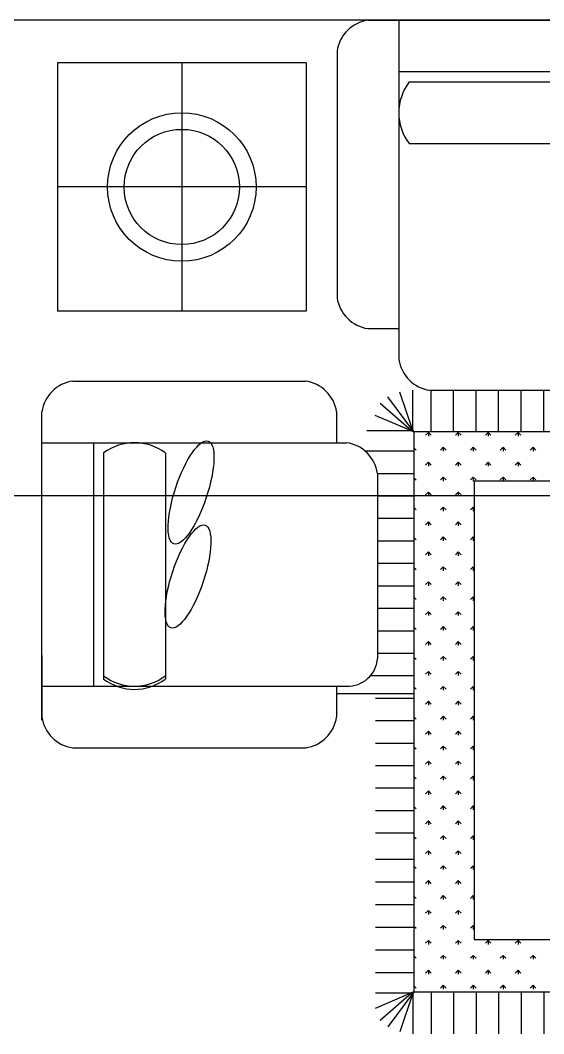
# Model space of a CAD drawing. Header units: millimetres. Extents: x -1705246 to 222838, y -3231245 to 126310.
# Drawn here: x 161688 to 162795, y 1281 to 3425 of the extents above; entities that cross this region are included whole.
import ezdxf

# ---------------------------------------------------------------- set-up
doc = ezdxf.new("R2010")
doc.units = ezdxf.units.MM
doc.layers.add('家具内线', color=8, linetype='Continuous')
doc.layers.add('家具外线', color=1, linetype='Continuous')
doc.styles.get("Standard").update_dxf_attribs({"font": ''})
doc.styles.get('Standard').set_extended_font_data('SimSun')
doc.dimstyles.new('ISO-25', dxfattribs={"dimscale": 70, "dimtxt": 2.5, "dimasz": 2.5, "dimexe": 1.25, "dimexo": 0.625, "dimtad": 1, "dimdec": 0, "dimtxsty": 'Standard', "dimblk": 'ARCHTICK', "dimcen": 2.5, "dimclrd": 251, "dimclre": 251, "dimclrt": 3, "dimadec": 0, "dimazin": 0, "dimtfac": 1, "dimtdec": 0, "dimtix": 1, "dimtmove": 2, "dimatfit": 3, "dimfxl": 1, "dimarcsym": 0})

# ---------------------------------------------------------------- blocks, each defined once
blk = doc.blocks.new('_ArchTick')
at = {"color": 0, "linetype": 'ByBlock', "const_width": 0.15}
blk.add_lwpolyline([(-0.5, -0.5), (0.5, 0.5)], dxfattribs=at)

msp = doc.modelspace()

# ---------------------------------------------------------------- linework, layer by layer
at = {"color": 250}
msp.add_line((165026.2, 3425), (160096.2, 3425), dxfattribs=at)
at = {"layer": '家具内线', "color": 250}
for p, q in [((162029.7, 3335.2), (162029.7, 2809.6)), ((162488.5, 3316.3), (163010.2, 3316.3)), ((162292.5, 3072.4), (161766.9, 3072.4)), ((162518.4, 2556.9), (162490.4, 2638.2)), ((162518.4, 2554.2), (162518.4, 2642.4)), ((162556.8, 2554.2), (162556.8, 2642.4)), ((162604.4, 2554.2), (162604.4, 2642.4)), ((162651.9, 2554.2), (162651.9, 2642.4)), ((162699.5, 2554.2), (162699.5, 2642.4)), ((162747.1, 2554.2), (162747.1, 2642.4)), ((162794.7, 2554.2), (162794.7, 2642.4)), ((162520.5, 2554.2), (162465.1, 2628.1)), ((162515.2, 2556.4), (162448.7, 2614.2)), ((162520.5, 2554.2), (162438.6, 2588.9)), ((162520.5, 2556.4), (162421, 2556.4)), ((162550.9, 2553.3), (162545, 2547.4)), ((162550.9, 2553.3), (162550.9, 2545)), ((162550.9, 2553.3), (162556.8, 2547.4)), ((162614.1, 2553.3), (162608.2, 2547.4)), ((162614.1, 2553.3), (162620.1, 2547.4)), ((162614.1, 2553.3), (162614.1, 2545)), ((162677.3, 2553.3), (162671.4, 2547.4)), ((162677.3, 2553.3), (162677.3, 2545)), ((162677.3, 2553.3), (162683.3, 2547.4)), ((162740.6, 2553.3), (162734.6, 2547.4)), ((162740.6, 2553.3), (162740.6, 2545)), ((162740.6, 2553.3), (162746.5, 2547.4)), ((161842.7, 2531.4), (161842.7, 2016.4)), ((162520.5, 2513.4), (162417.5, 2513.4)), ((162520.5, 2520.6), (162525.2, 2515.8)), ((162582.5, 2521.7), (162576.6, 2515.8)), ((162582.5, 2521.7), (162582.5, 2513.4)), ((162582.5, 2521.7), (162588.4, 2515.8)), ((162645.7, 2521.7), (162639.8, 2515.8)), ((162645.7, 2521.7), (162645.7, 2513.4)), ((162645.7, 2521.7), (162651.7, 2515.8)), ((162709, 2521.7), (162703, 2515.8)), ((162708.9, 2521.7), (162708.9, 2513.4)), ((162709, 2521.7), (162714.9, 2515.8)), ((162772.2, 2521.7), (162766.3, 2515.8)), ((162772.2, 2521.7), (162772.2, 2513.4)), ((162772.2, 2521.7), (162778.1, 2515.8)), ((162550.9, 2490.1), (162545, 2484.2)), ((162550.9, 2490.1), (162550.9, 2481.7)), ((162550.9, 2490.1), (162556.8, 2484.2)), ((162614.1, 2490.1), (162608.2, 2484.2)), ((162614.1, 2490.1), (162620.1, 2484.2)), ((162614.1, 2490.1), (162614.1, 2481.7)), ((162677.3, 2490.1), (162671.4, 2484.2)), ((162677.3, 2490.1), (162677.3, 2481.7)), ((162677.3, 2490.1), (162683.3, 2484.2)), ((162740.6, 2490.1), (162734.6, 2484.2)), ((162740.6, 2490.1), (162740.6, 2481.7)), ((162740.6, 2490.1), (162746.5, 2484.2)), ((162520.5, 2465.9), (162443.2, 2465.9)), ((162520.5, 2457.3), (162525.2, 2452.6)), ((162582.5, 2458.5), (162576.6, 2452.6)), ((162582.5, 2458.5), (162582.5, 2450.1)), ((162582.5, 2458.5), (162588.4, 2452.6)), ((162645.7, 2458.5), (162639.8, 2452.6)), ((162645.7, 2458.5), (162645.7, 2450.1)), ((162645.7, 2458.5), (162651.7, 2452.6)), ((163971.6, 2449.8), (162647.9, 2449.8)), ((162647.9, 2449.8), (162647.9, 1480.7)), ((162709, 2458.5), (162703, 2452.6)), ((162708.9, 2458.5), (162708.9, 2450.1)), ((162709, 2458.5), (162714.9, 2452.6)), ((162772.2, 2458.5), (162766.3, 2452.6)), ((162772.2, 2458.5), (162772.2, 2450.1)), ((162772.2, 2458.5), (162778.1, 2452.6)), ((162550.9, 2426.9), (162545, 2421)), ((162550.9, 2426.9), (162550.9, 2418.5)), ((162550.9, 2426.9), (162556.8, 2421)), ((162614.1, 2426.9), (162608.2, 2421)), ((162614.1, 2426.9), (162620.1, 2421)), ((162614.1, 2426.9), (162614.1, 2418.5)), ((162520.5, 2418.3), (162443.2, 2418.3)), ((162520.5, 2394.1), (162525.2, 2389.4)), ((162582.5, 2395.3), (162576.6, 2389.4)), ((162582.5, 2395.3), (162582.5, 2386.9)), ((162582.5, 2395.3), (162588.4, 2389.4)), ((162645.7, 2395.3), (162639.8, 2389.4)), ((162645.7, 2395.3), (162645.7, 2386.9)), ((162645.7, 2395.3), (162647.9, 2393.1)), ((162520.5, 2370.8), (162443.2, 2370.8)), ((162550.9, 2363.7), (162545, 2357.7)), ((162550.9, 2363.7), (162550.9, 2355.3)), ((162550.9, 2363.7), (162556.8, 2357.7)), ((162614.1, 2363.7), (162608.2, 2357.7)), ((162614.1, 2363.7), (162620.1, 2357.7)), ((162614.1, 2363.7), (162614.1, 2355.3)), ((162520.5, 2323.3), (162443.2, 2323.3)), ((162520.5, 2330.9), (162525.2, 2326.1)), ((162582.5, 2332.1), (162576.6, 2326.1)), ((162582.5, 2332.1), (162582.5, 2323.7)), ((162582.5, 2332.1), (162588.4, 2326.1)), ((162645.7, 2332.1), (162639.8, 2326.1)), ((162645.7, 2332.1), (162645.7, 2323.7)), ((162645.7, 2332.1), (162647.9, 2329.9)), ((162550.9, 2300.5), (162545, 2294.5)), ((162550.9, 2300.5), (162550.9, 2292.1)), ((162550.9, 2300.5), (162556.8, 2294.5)), ((162614.1, 2300.5), (162608.2, 2294.5)), ((162614.1, 2300.5), (162620.1, 2294.5)), ((162614.1, 2300.5), (162614.1, 2292.1)), ((162520.5, 2275.7), (162443.2, 2275.7)), ((162520.5, 2267.7), (162525.2, 2262.9)), ((162582.5, 2268.8), (162576.6, 2262.9)), ((162582.5, 2268.9), (162582.5, 2260.5)), ((162582.5, 2268.8), (162588.4, 2262.9)), ((162645.7, 2268.8), (162639.8, 2262.9)), ((162645.7, 2268.9), (162645.7, 2260.5)), ((162645.7, 2268.8), (162647.9, 2266.7)), ((162550.9, 2237.2), (162545, 2231.3)), ((162550.9, 2237.2), (162550.9, 2228.9)), ((162550.9, 2237.2), (162556.8, 2231.3)), ((162614.1, 2237.2), (162608.2, 2231.3)), ((162614.1, 2237.2), (162620.1, 2231.3)), ((162614.1, 2237.2), (162614.1, 2228.9)), ((162520.5, 2228.2), (162443.2, 2228.2)), ((162520.5, 2204.4), (162525.2, 2199.7)), ((162582.5, 2205.6), (162576.6, 2199.7)), ((162582.5, 2205.6), (162582.5, 2197.2)), ((162582.5, 2205.6), (162588.4, 2199.7)), ((162645.7, 2205.6), (162639.8, 2199.7)), ((162645.7, 2205.6), (162645.7, 2197.2)), ((162645.7, 2205.6), (162647.9, 2203.4)), ((162520.5, 2180.6), (162443.2, 2180.6)), ((162550.9, 2174), (162545, 2168.1)), ((162550.9, 2174), (162550.9, 2165.6)), ((162550.9, 2174), (162556.8, 2168.1)), ((162614.1, 2174), (162608.2, 2168.1)), ((162614.1, 2174), (162620.1, 2168.1)), ((162614.1, 2174), (162614.1, 2165.6)), ((162520.5, 2133.1), (162443.2, 2133.1)), ((162520.5, 2141.2), (162525.2, 2136.5)), ((162582.5, 2142.4), (162576.6, 2136.5)), ((162582.5, 2142.4), (162582.5, 2134)), ((162582.5, 2142.4), (162588.4, 2136.5)), ((162645.7, 2142.4), (162639.8, 2136.5)), ((162645.7, 2142.4), (162645.7, 2134)), ((162645.7, 2142.4), (162647.9, 2140.2)), ((162550.9, 2110.8), (162545, 2104.9)), ((162550.9, 2110.8), (162550.9, 2102.4)), ((162550.9, 2110.8), (162556.8, 2104.9)), ((162614.1, 2110.8), (162608.2, 2104.9)), ((162614.1, 2110.8), (162620.1, 2104.9)), ((162614.1, 2110.8), (162614.1, 2102.4)), ((162520.5, 2085.6), (162443.2, 2085.6)), ((162520.5, 2078), (162525.2, 2073.3)), ((162582.5, 2079.2), (162576.6, 2073.3)), ((162582.5, 2079.2), (162582.5, 2070.8)), ((162582.5, 2079.2), (162588.4, 2073.3)), ((162645.7, 2079.2), (162639.8, 2073.3)), ((162645.7, 2079.2), (162645.7, 2070.8)), ((162645.7, 2079.2), (162647.9, 2077)), ((162520.5, 2038), (162428.1, 2038)), ((162550.9, 2047.6), (162545, 2041.6)), ((162550.9, 2047.6), (162550.9, 2039.2)), ((162550.9, 2047.6), (162556.8, 2041.6)), ((162614.1, 2047.6), (162608.2, 2041.6)), ((162614.1, 2047.6), (162620.1, 2041.6)), ((162614.1, 2047.6), (162614.1, 2039.2)), ((162582.5, 2016), (162576.6, 2010)), ((162582.5, 2016), (162582.5, 2007.6)), ((162582.5, 2016), (162588.4, 2010)), ((162645.7, 2016), (162639.8, 2010)), ((162645.7, 2016), (162645.7, 2007.6)), ((162645.7, 2016), (162647.9, 2013.8)), ((162520.5, 2000), (162356.8, 2000)), ((162520.5, 2014.8), (162525.2, 2010)), ((162520.5, 1990.5), (162438.9, 1990.5)), ((162550.9, 1984.4), (162545, 1978.4)), ((162550.9, 1984.4), (162550.9, 1976)), ((162550.9, 1984.4), (162556.8, 1978.4)), ((162614.1, 1984.4), (162608.2, 1978.4)), ((162614.1, 1984.4), (162620.1, 1978.4)), ((162614.1, 1984.4), (162614.1, 1976)), ((162520.5, 1951.6), (162525.2, 1946.8)), ((162582.5, 1952.7), (162576.6, 1946.8)), ((162582.5, 1952.7), (162582.5, 1944.4)), ((162582.5, 1952.7), (162588.4, 1946.8)), ((162645.7, 1952.7), (162639.8, 1946.8)), ((162645.7, 1952.7), (162645.7, 1944.4)), ((162645.7, 1952.7), (162647.9, 1950.6)), ((162520.5, 1943), (162438.9, 1943)), ((162550.9, 1921.1), (162545, 1915.2)), ((162550.9, 1921.1), (162550.9, 1912.8)), ((162550.9, 1921.1), (162556.8, 1915.2)), ((162614.1, 1921.1), (162608.2, 1915.2)), ((162614.1, 1921.1), (162620.1, 1915.2)), ((162614.1, 1921.1), (162614.1, 1912.8)), ((162520.5, 1895.4), (162438.9, 1895.4)), ((162520.5, 1888.3), (162525.2, 1883.6)), ((162582.5, 1889.5), (162576.6, 1883.6)), ((162582.5, 1889.5), (162582.5, 1881.1)), ((162582.5, 1889.5), (162588.4, 1883.6)), ((162645.7, 1889.5), (162639.8, 1883.6)), ((162645.7, 1889.5), (162645.7, 1881.1)), ((162645.7, 1889.5), (162647.9, 1887.3)), ((162520.5, 1847.9), (162438.9, 1847.9)), ((162550.9, 1857.9), (162545, 1852)), ((162550.9, 1857.9), (162550.9, 1849.5)), ((162550.9, 1857.9), (162556.8, 1852)), ((162614.1, 1857.9), (162608.2, 1852)), ((162614.1, 1857.9), (162620.1, 1852)), ((162614.1, 1857.9), (162614.1, 1849.5)), ((162520.5, 1825.1), (162525.2, 1820.4)), ((162582.5, 1826.3), (162576.6, 1820.4)), ((162582.5, 1826.3), (162582.5, 1817.9)), ((162582.5, 1826.3), (162588.4, 1820.4)), ((162645.7, 1826.3), (162639.8, 1820.4)), ((162645.7, 1826.3), (162645.7, 1817.9)), ((162645.7, 1826.3), (162647.9, 1824.1)), ((162520.5, 1800.3), (162438.9, 1800.3)), ((162550.9, 1794.7), (162545, 1788.8)), ((162550.9, 1794.7), (162550.9, 1786.3)), ((162550.9, 1794.7), (162556.8, 1788.8)), ((162614.1, 1794.7), (162608.2, 1788.8)), ((162614.1, 1794.7), (162620.1, 1788.8)), ((162614.1, 1794.7), (162614.1, 1786.3)), ((162520.5, 1761.9), (162525.2, 1757.1)), ((162582.5, 1763.1), (162576.6, 1757.1)), ((162582.5, 1763.1), (162582.5, 1754.7)), ((162582.5, 1763.1), (162588.4, 1757.1)), ((162645.7, 1763.1), (162639.8, 1757.1)), ((162645.7, 1763.1), (162645.7, 1754.7)), ((162645.7, 1763.1), (162647.9, 1760.9)), ((162520.5, 1752.8), (162438.9, 1752.8)), ((162550.9, 1731.5), (162545, 1725.5)), ((162550.9, 1731.5), (162550.9, 1723.1)), ((162550.9, 1731.5), (162556.8, 1725.5)), ((162614.1, 1731.5), (162608.2, 1725.5)), ((162614.1, 1731.5), (162620.1, 1725.5)), ((162614.1, 1731.5), (162614.1, 1723.1)), ((162520.5, 1705.3), (162438.9, 1705.3)), ((162520.5, 1698.7), (162525.2, 1693.9)), ((162582.5, 1699.9), (162576.6, 1693.9)), ((162582.5, 1699.9), (162582.5, 1691.5)), ((162582.5, 1699.9), (162588.4, 1693.9)), ((162645.7, 1699.9), (162639.8, 1693.9)), ((162645.7, 1699.9), (162645.7, 1691.5)), ((162645.7, 1699.9), (162647.9, 1697.7)), ((162550.9, 1668.2), (162545, 1662.3)), ((162550.9, 1668.3), (162550.9, 1659.9)), ((162550.9, 1668.2), (162556.8, 1662.3)), ((162614.1, 1668.2), (162608.2, 1662.3)), ((162614.1, 1668.3), (162614.1, 1659.9)), ((162614.1, 1668.2), (162620.1, 1662.3)), ((162520.5, 1649.8), (162438.9, 1649.8)), ((162520.5, 1635.5), (162525.2, 1630.7)), ((162582.5, 1636.6), (162576.6, 1630.7)), ((162582.5, 1636.6), (162582.5, 1628.3)), ((162582.5, 1636.6), (162588.4, 1630.7)), ((162645.7, 1636.6), (162639.8, 1630.7)), ((162645.7, 1636.6), (162645.7, 1628.3)), ((162645.7, 1636.6), (162647.9, 1634.5)), ((162520.5, 1601.8), (162438.9, 1601.8)), ((162550.9, 1605), (162545, 1599.1)), ((162550.9, 1605), (162550.9, 1596.6)), ((162550.9, 1605), (162556.8, 1599.1)), ((162614.1, 1605), (162608.2, 1599.1)), ((162614.1, 1605), (162620.1, 1599.1)), ((162614.1, 1605), (162614.1, 1596.6)), ((162520.5, 1572.2), (162525.2, 1567.5)), ((162582.5, 1573.4), (162576.6, 1567.5)), ((162582.5, 1573.4), (162582.5, 1565)), ((162582.5, 1573.4), (162588.4, 1567.5)), ((162645.7, 1573.4), (162639.8, 1567.5)), ((162645.7, 1573.4), (162645.7, 1565)), ((162645.7, 1573.4), (162647.9, 1571.2)), ((162520.5, 1553.8), (162438.9, 1553.8)), ((162550.9, 1541.8), (162545, 1535.9)), ((162550.9, 1541.8), (162550.9, 1533.4)), ((162550.9, 1541.8), (162556.8, 1535.9)), ((162614.1, 1541.8), (162608.2, 1535.9)), ((162614.1, 1541.8), (162620.1, 1535.9)), ((162614.1, 1541.8), (162614.1, 1533.4)), ((162520.5, 1505.8), (162438.9, 1505.8)), ((162520.5, 1505.8), (162438.9, 1505.8)), ((162520.5, 1509), (162525.2, 1504.3)), ((162582.5, 1510.2), (162576.6, 1504.3)), ((162582.5, 1510.2), (162582.5, 1501.8)), ((162582.5, 1510.2), (162588.4, 1504.3)), ((162645.7, 1510.2), (162639.8, 1504.3)), ((162645.7, 1510.2), (162645.7, 1501.8)), ((162645.7, 1510.2), (162647.9, 1508)), ((162647.9, 1480.7), (163971.6, 1480.7)), ((162550.9, 1478.6), (162545, 1472.7)), ((162550.9, 1478.6), (162550.9, 1470.2)), ((162550.9, 1478.6), (162556.8, 1472.7)), ((162614.1, 1478.6), (162608.2, 1472.7)), ((162614.1, 1478.6), (162620.1, 1472.7)), ((162614.1, 1478.6), (162614.1, 1470.2)), ((162677.3, 1478.6), (162671.4, 1472.7)), ((162677.3, 1478.6), (162677.3, 1470.2)), ((162677.3, 1478.6), (162683.3, 1472.7)), ((162740.6, 1478.6), (162734.6, 1472.7)), ((162740.6, 1478.6), (162746.5, 1472.7)), ((162740.6, 1478.6), (162740.6, 1470.2)), ((162520.5, 1457.8), (162438.9, 1457.8)), ((162520.5, 1445.8), (162525.2, 1441)), ((162582.5, 1447), (162576.6, 1441)), ((162582.5, 1447), (162582.5, 1438.6)), ((162582.5, 1447), (162588.4, 1441)), ((162645.7, 1447), (162639.8, 1441)), ((162645.7, 1447), (162645.7, 1438.6)), ((162645.7, 1447), (162651.7, 1441)), ((162709, 1447), (162703, 1441)), ((162708.9, 1447), (162708.9, 1438.6)), ((162709, 1447), (162714.9, 1441)), ((162772.2, 1447), (162766.3, 1441)), ((162772.2, 1447), (162778.1, 1441)), ((162772.2, 1447), (162772.2, 1438.6)), ((162550.9, 1415.4), (162545, 1409.4)), ((162550.9, 1415.4), (162550.9, 1407)), ((162550.9, 1415.4), (162556.8, 1409.4)), ((162614.1, 1415.4), (162608.2, 1409.4)), ((162614.1, 1415.4), (162620.1, 1409.4)), ((162614.1, 1415.4), (162614.1, 1407)), ((162677.3, 1415.4), (162671.4, 1409.4)), ((162677.3, 1415.4), (162677.3, 1407)), ((162677.3, 1415.4), (162683.3, 1409.4)), ((162740.6, 1415.4), (162734.6, 1409.4)), ((162740.6, 1415.4), (162746.5, 1409.4)), ((162740.6, 1415.4), (162740.6, 1407)), ((162520.5, 1410.2), (162438.9, 1410.2)), ((162520.5, 1382.6), (162525.2, 1377.8)), ((162582.5, 1383.8), (162576.6, 1377.8)), ((162582.5, 1383.8), (162582.5, 1375.4)), ((162582.5, 1383.8), (162588.4, 1377.8)), ((162645.7, 1383.8), (162639.8, 1377.8)), ((162645.7, 1383.8), (162645.7, 1375.4)), ((162645.7, 1383.8), (162651.7, 1377.8)), ((162709, 1383.8), (162703, 1377.8)), ((162708.9, 1383.8), (162708.9, 1375.4)), ((162709, 1383.8), (162714.9, 1377.8)), ((162772.2, 1383.8), (162766.3, 1377.8)), ((162772.2, 1383.8), (162778.1, 1377.8)), ((162772.2, 1383.8), (162772.2, 1375.4)), ((162520.5, 1369.5), (162438.6, 1334.8)), ((162520.5, 1367.2), (162438.9, 1367.2)), ((162515.2, 1367.2), (162448.7, 1309.5)), ((162520.5, 1369.5), (162465.1, 1295.6)), ((162518.4, 1366.8), (162490.4, 1285.5)), ((162518.4, 1369.5), (162518.4, 1281.2)), ((162556.8, 1369.5), (162556.8, 1281.2)), ((162604.4, 1369.5), (162604.4, 1281.2)), ((162651.9, 1369.5), (162651.9, 1281.2)), ((162699.5, 1369.5), (162699.5, 1281.2)), ((162747.1, 1369.5), (162747.1, 1281.2)), ((162794.7, 1369.5), (162794.7, 1281.2))]:
    msp.add_line(p, q, dxfattribs=at)
msp.add_circle((162029.7, 3072.4), 121.9, dxfattribs=at)
msp.add_arc((161929.6, 2125.1), 108.7, 233.1301, 306.8699, dxfattribs=at)
at = {"layer": '家具外线', "color": 250}
for p, q in [((162423.3, 3425), (163140.6, 3425)), ((162488.5, 3425), (162488.5, 2707.7)), ((162358.1, 3359.8), (162358.1, 2838.1)), ((162292.5, 3335.2), (161766.9, 3335.2)), ((161766.9, 3335.2), (161766.9, 2809.6)), ((162292.5, 3335.2), (162292.5, 2809.6)), ((162510.2, 3294.6), (162988.5, 3294.6)), ((162510.2, 3164.2), (162988.5, 3164.2)), ((162292.5, 2809.6), (161766.9, 2809.6)), ((162423.3, 2772.9), (162488.5, 2772.9)), ((161799.2, 2661.8), (162291.6, 2661.8)), ((162553.7, 2642.4), (162945.5, 2642.4)), ((161734, 1944.5), (161734, 2596.6)), ((162356.8, 2596.6), (162356.8, 2531.4)), ((164117.7, 2554.2), (162520.5, 2554.2)), ((162520.5, 2554.2), (162520.5, 1369.5)), ((161734, 2531.4), (162378, 2531.4)), ((161864.4, 2509.7), (161864.4, 2031.4)), ((161994.9, 2509.7), (161994.9, 2031.4)), ((162443.2, 2466.2), (162443.2, 2074.4)), ((161734, 2081.6), (161734, 1951.2)), ((161734, 2016.4), (162378, 2016.4)), ((161929.6, 2016.4), (161973.1, 2016.4)), ((161929.6, 2016.4), (161973.1, 2016.4)), ((162356.8, 2016.4), (162356.8, 1951.2)), ((161799.2, 1886), (162291.6, 1886)), ((162520.5, 1369.5), (164117.7, 1369.5))]:
    msp.add_line(p, q, dxfattribs=at)
msp.add_circle((162029.7, 3072.4), 157, dxfattribs=at)
for centre, radius, start, end in [((162434.1, 3348.9), 76.9, 98.1301, 171.8699), ((162597.2, 3229.4), 108.7, 143.1301, 216.8699), ((162434.1, 2849), 76.9, 188.1301, 261.8699), ((162564.6, 2718.5), 76.9, 188.1301, 261.8699), ((161810.1, 2585.7), 76.9, 98.1301, 171.8699), ((162280.7, 2585.7), 76.9, 8.1301, 81.8699), ((161929.6, 2422.7), 108.7, 53.1301, 126.8699), ((162367.1, 2455.3), 76.9, 8.1301, 81.8699), ((162380.7, 2079), 62.7, 267.54, 356.2576), ((161929.6, 2118.4), 108.7, 233.1301, 306.8699), ((161810.1, 1962), 76.9, 188.1301, 261.8699), ((162280.7, 1962), 76.9, 278.1301, 351.8699)]:
    msp.add_arc(centre, radius, start, end, dxfattribs=at)
at = {"layer": '家具外线', "color": 250, "extrusion": (0, 0, -1)}
for centre in [(162049.2, 2426.1), (162042.8, 2248.4)]:
    msp.add_ellipse(centre, major_axis=(36.2, 108.8), ratio=0.295775, start_param=3.141593, end_param=9.424778, dxfattribs=at)

# ---------------------------------------------------------------- leaders
at = {"color": 3}
msp.add_leader([(161320, 3317.5), (161320, 2420), (164620, 2420)], dimstyle='ISO-25', override={"dimgap": 0.625, "dimtad": 0}, dxfattribs=at)

doc.saveas('drawing.dxf')
